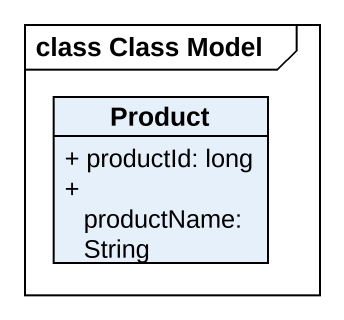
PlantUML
@startuml
mainframe class Class Model
hide circle
hide empty members
skinparam classAttributeIconSize 0
class Product {
  + productId: long
  + productName: String
}
@enduml
